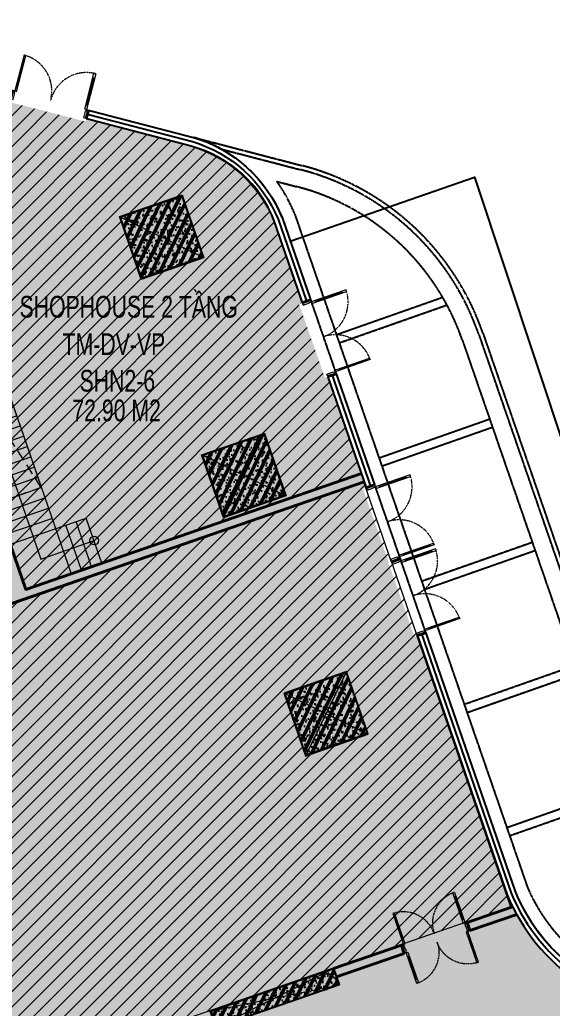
# Model space of a CAD drawing. Header units: millimetres. Extents: x -11451263 to 11578383104, y -507 to 1450429.
# Drawn here: x 11439670 to 11451929, y 1045347 to 1068090 of the extents above; entities that cross this region are included whole.
import ezdxf

# ---------------------------------------------------------------- set-up
doc = ezdxf.new("R2010")
doc.units = ezdxf.units.MM
doc.header["$MEASUREMENT"] = 0
for name, pattern in [('DASH', [0.35, 0.25, -0.1]), ('DASHED2', [0.375, 0.25, -0.125]), ('HIDDEN2', [0.1875, 0.125, -0.0625]), ('Xref_ST_MBDV Cot vach 30.7.2022$0$HIDDEN2', [0.1875, 0.125, -0.0625])]:
    doc.linetypes.add(name, pattern=pattern)
doc.layers.get('0').update_dxf_attribs({"linetype": 'CONTINUOUS', "lineweight": 13})
doc.layers.get('Defpoints').update_dxf_attribs({"color": 5, "linetype": 'CONTINUOUS', "lineweight": 13})
for name, color, linetype in [('A-GLAZ', 135, 'CONTINUOUS'), ('canopy', 2, 'DASH'), ('xref.asix of  podium$0$xref.asix of  podium$0$AUDIT_I_220805193045-5', 6, 'CONTINUOUS'), ('xref.asix of  podium$0$xref.asix of  podium$0$KC2-DIM', 251, 'CONTINUOUS'), ('xref.asix of  podium$0$xref.asix of  podium$0$KT-Net cot vach', 6, 'CONTINUOUS')]:
    doc.layers.add(name, color=color, linetype=linetype)
for name, color, linetype, lineweight in [('CUA', 37, 'CONTINUOUS', 13), ('D-building block', 8, 'CONTINUOUS', 13), ('DO DIEN TICH THONG THUY', 141, 'CONTINUOUS', 13), ('KAKA FIX', 2, 'CONTINUOUS', 13), ('KT-Chu viet', 255, 'CONTINUOUS', 20), ('KT-Chu viet 2', 6, 'CONTINUOUS', 20), ('KT-Kich thuoc', 159, 'CONTINUOUS', 18), ('KT-Net cat', 1, 'CONTINUOUS', 40), ('KT-Net thay', 7, 'CONTINUOUS', 25), ('KT-Net to mau', 159, 'CONTINUOUS', 18)]:
    doc.layers.add(name, color=color, linetype=linetype, lineweight=lineweight)
doc.styles.add('Xref_ST_MBDV Cot vach 30.7.2022$0$Arial', font='arial.ttf', dxfattribs={"width": 0.7})
pattern_1 = [(45, (0, 0), (-176.7766952966369, 176.7766952966369), [])]

# ---------------------------------------------------------------- blocks, each defined once
blk = doc.blocks.new('THANG SH')
at = {"layer": 'D-building block', "color": 3, "linetype": 'DASHED2', "ltscale": 1000}
for points in [[(-6640.500751799904, 1099.999999977648), (-2099.999999993481, -2.421438694000244e-08)], [(-2099.999999993481, 1099.999999977648), (-6640.500751800369, 2.980232238769531e-08)]]:
    blk.add_lwpolyline(points, dxfattribs=at)
blk.add_lwpolyline([(-6640.500751799904, 5.587935447692871e-09), (-6640.500751799438, 1099.999999955297), (-2099.999999993481, 1099.999999951571), (-2099.999999993015, -5.029141902923584e-08)], close=True, dxfattribs=at)
at = {"layer": 'Defpoints', "color": 252}
blk.add_line((6.05359673500061e-09, 1849.999999951571), (-4.656612873077393e-10, -3.725290298461914e-08), dxfattribs=at)
for points in [[(-6640.500751799438, 549.9999999776483), (-549.9999999925494, 549.9999999757856), (-549.9999999934807, 1849.999999947846)], [(-1099.999999993015, -4.470348358154297e-08), (-1099.999999992549, 1849.999999949709)], [(5.587935447692871e-09, 1849.999999951571), (-1099.999999993015, 1849.999999949709)], [(6.05359673500061e-09, 1599.999999951571), (-1099.999999993481, 1599.999999951571)], [(6.51925802230835e-09, 1349.999999951571), (-1099.999999993481, 1349.999999951571)], [(0, 1.862645149230957e-09), (-6640.500751799904, 8.734254341450418e-09), (-6640.500751799904, 1099.999999953434), (6.984919309616089e-09, 1099.999999953434)], [(-6390.500751799904, -4.842877388000488e-08), (-6390.500751799904, 1099.999999951571)], [(-6140.500751799438, -4.842877388000488e-08), (-6140.500751798972, 1099.999999953434)], [(-5890.500751798972, -4.842877388000488e-08), (-5890.500751798972, 1099.999999951571)], [(-5640.500751798972, -4.842877388000488e-08), (-5640.500751798972, 1099.999999953434)], [(-5390.500751798972, -4.656612873077393e-08), (-5390.500751798507, 1099.999999953434)], [(-5140.500751798507, -4.656612873077393e-08), (-5140.500751798507, 1099.999999951571)], [(-4849.999999996275, -4.656612873077393e-08), (-4849.999999996275, 1099.999999953434)], [(-4599.99999999674, -4.656612873077393e-08), (-4599.999999996275, 1099.999999951571)], [(-4349.999999996275, -4.656612873077393e-08), (-4349.999999996275, 1099.999999953434)], [(-4099.999999996275, -4.470348358154297e-08), (-4099.999999995809, 1099.999999953434)], [(-3849.999999995809, -4.470348358154297e-08), (-3849.999999995809, 1099.999999951571)], [(-3599.999999994878, -4.842877388000488e-08), (-3599.999999994412, 1099.999999953434)], [(-3349.999999994878, -4.842877388000488e-08), (-3349.999999994412, 1099.999999951571)], [(-3099.999999994412, -4.842877388000488e-08), (-3099.999999994412, 1099.999999951571)], [(-2849.999999994412, -4.842877388000488e-08), (-2849.999999994412, 1099.999999953434)], [(-2599.999999994412, -4.842877388000488e-08), (-2599.999999993946, 1099.999999951571)], [(-2349.999999993946, -4.842877388000488e-08), (-2349.999999993481, 1099.999999953434)], [(-2099.999999993481, -4.842877388000488e-08), (-2099.999999993481, 1099.999999953434)], [(-1849.999999993481, -4.842877388000488e-08), (-1849.999999993481, 1099.999999953434)], [(-1599.999999993481, -4.656612873077393e-08), (-1599.999999993481, 1099.999999953434)], [(-1349.999999993481, -4.656612873077393e-08), (-1349.999999992549, 1099.999999951571)]]:
    blk.add_lwpolyline(points, dxfattribs=at)
at = {"layer": 'Defpoints', "color": 252, "const_width": 50}
blk.add_lwpolyline([(-6520.500747120939, 699.0000000074506), (-6640.500751800835, 549.9999999757856), (-6520.500747121871, 400.9999999459833)], dxfattribs=at)
at = {"layer": 'Defpoints', "color": 252}
blk.add_circle((-549.9999999934807, 1849.999999945983), 100, dxfattribs=at)
blk = doc.blocks.new('*U137')
h = blk.add_hatch()
h.set_pattern_fill('VATLIEU04', color=250, scale=40, style=0, pattern_type=2)
h.set_pattern_definition([(49.99999999999999, (550, -550), (286.9040730403014, -25.10085399303804), [30, -330]), (355, (550, -550), (-55.50053344520001, 300.8768534800047), [24, -264]), (100.4514, (573.908672, -552.091736), (231.4037526856086, 275.7758168243814), [25.496076, -280.4568448]), (46.18420000000001, (550, -470), (426.8964194502578, -66.20760573160723), [45, -495]), (96.6356, (585.574698, -475.5173228), (373.8650822194813, 389.6471483601767), [38.2441152, -420.6852]), (351.1842, (550, -470), (373.8647780534509, 389.6474403701299), [36, -396]), (21, (590, -490), (238.7628208473847, -161.0475562661355), [30, -330]), (326.0000000000001, (590, -490), (97.32613276863269, 290.0600180187412), [24, -264]), (71.4514, (609.8968932, -503.4206424), (336.089051432596, 129.012198683981), [25.496076, -280.4568448]), (37.50000000000001, (550, -550), (4.863942126916267, 133.1575415325246), [0, -260.8, 0, -268, 0, -265]), (7.499999999999999, (550, -550), (105.2278149768594, 157.7646847529441), [0, -152.8, 0, -254.8, 0, -101]), (327.5, (460.8, -550), (213.5289744689636, -9.021948693751902), [0, -100, 0, -312, 0, -414]), (317.5, (420.8, -550), (233.2744677369545, 40.04199293292709), [0, -130, 0, -207.2, 0, -294]), (45, (550, -550), (-120.2081528017131, 120.2081528017131), []), (45, (550, -501), (-120.2081528017131, 120.2081528017131), [])])
h.paths.add_polyline_path([(-475, 475), (1025, 475), (1025, -1025), (-475, -1025)])
at = {"color": 6, "ltscale": 0.25}
blk.add_lwpolyline([(-475, 475), (1025, 475), (1025, -1025), (-475, -1025)], close=True, dxfattribs=at)
at = {"layer": 'Defpoints', "linetype": 'ByBlock', "ltscale": 30}
for p, q in [((1025, 475), (-475, -1025)), ((-475, 475), (1025, -1025))]:
    blk.add_line(p, q, dxfattribs=at)
blk = doc.blocks.new('*U97')
h = blk.add_hatch()
h.set_pattern_fill('VATLIEU04', color=250, scale=40, style=0, pattern_type=2)
h.set_pattern_definition([(49.99999999999999, (-549.9999999999709, 3049.999999999996), (286.9040730403014, -25.10085399303804), [30, -330]), (355, (-549.9999999999709, 3049.999999999996), (-55.50053344520001, 300.8768534800047), [24, -264]), (100.4514, (-526.0913279999709, 3047.908263999996), (231.4037526856086, 275.7758168243814), [25.496076, -280.4568448]), (46.18420000000001, (-549.9999999999709, 3129.999999999996), (426.8964194502578, -66.20760573160723), [45, -495]), (96.6356, (-514.4253019999708, 3124.482677199996), (373.8650822194813, 389.6471483601767), [38.2441152, -420.6852]), (351.1842, (-549.9999999999709, 3129.999999999996), (373.8647780534509, 389.6474403701299), [36, -396]), (21, (-509.9999999999709, 3109.999999999996), (238.7628208473847, -161.0475562661355), [30, -330]), (326.0000000000001, (-509.9999999999709, 3109.999999999996), (97.32613276863269, 290.0600180187412), [24, -264]), (71.4514, (-490.1031067999709, 3096.579357599996), (336.089051432596, 129.012198683981), [25.496076, -280.4568448]), (37.50000000000001, (-549.9999999999709, 3049.999999999996), (4.863942126916267, 133.1575415325246), [0, -260.8, 0, -268, 0, -265]), (7.499999999999999, (-549.9999999999709, 3049.999999999996), (105.2278149768594, 157.7646847529441), [0, -152.8, 0, -254.8, 0, -101]), (327.5, (-639.1999999999709, 3049.999999999996), (213.5289744689636, -9.021948693751902), [0, -100, 0, -312, 0, -414]), (317.5, (-679.1999999999709, 3049.999999999996), (233.2744677369545, 40.04199293292709), [0, -130, 0, -207.2, 0, -294]), (45, (-549.9999999999709, 3049.999999999996), (-120.2081528017131, 120.2081528017131), []), (45, (-549.9999999999709, 3098.999999999996), (-120.2081528017131, 120.2081528017131), [])])
h.paths.add_polyline_path([(-475, -474.9999999999998), (-75, -475.0000000000038), (-74.9999999999709, 2524.999999999996), (-474.9999999999709, 2525)])
at = {"color": 6, "ltscale": 0.25}
blk.add_lwpolyline([(-475, -474.9999999999998), (-75, -475.0000000000038), (-74.9999999999709, 2524.999999999996), (-474.9999999999709, 2525)], close=True, dxfattribs=at)
at = {"layer": 'Defpoints', "linetype": 'ByBlock', "ltscale": 30}
for p, q in [((-75, -475.0000000000038), (-474.9999999999709, 2525)), ((-475, -474.9999999999998), (-74.9999999999709, 2524.999999999996))]:
    blk.add_line(p, q, dxfattribs=at)
blk = doc.blocks.new('xref.asix of  podium$0$xref.asix of  podium$0$MBCot-PN-flat-22')
at = {"layer": 'xref.asix of  podium$0$xref.asix of  podium$0$AUDIT_I_220805193045-5', "linetype": 'ByBlock', "xscale": -0.9999999999999992, "rotation": 289.0471379532163}
blk.add_blockref('*U97', (59289.1498957742, -11929.35427856341), dxfattribs=at)
at = {"layer": 'xref.asix of  podium$0$xref.asix of  podium$0$KT-Net cot vach', "rotation": 19.04713795399666}
for p in [(57391.73533240333, 5823.38759151753), (59284.54175033607, 340.9352329254616), (61177.34815428592, -5141.517130494583)]:
    blk.add_blockref('*U137', p, dxfattribs=at)
blk = doc.blocks.new('*U224')
at = {"layer": 'CUA'}
for p, q in [((11448573.95029429, 1057547.541465543), (11448560.87231876, 1057585.343139528)), ((11447959.67309218, 1057335.024363236), (11447946.59511665, 1057372.826037221)), ((11447953.13410441, 1057353.925200228), (11448567.41130652, 1057566.442302536)), ((11448495.87008879, 1055785.155730141), (11449110.1472909, 1055997.672832449)), ((11449103.60830314, 1056016.573669441), (11449116.68627867, 1055978.771995456)), ((11448489.33110103, 1055804.056567133), (11448502.40907656, 1055766.254893149))]:
    blk.add_line(p, q, dxfattribs=at)
for points in [[(11447852.09093168, 1057340.131098397), (11447865.16890721, 1057302.329424412), (11448668.45447925, 1057580.236404367), (11448655.37650372, 1057618.038078352)], [(11447646.66485946, 1057321.969015258), (11447666.28182275, 1057265.266504281), (11447817.55875158, 1057317.602704371), (11447814.2892577, 1057327.053122867), (11447852.09093168, 1057340.131098397), (11447835.74346227, 1057387.383190878)], [(11448407.9048916, 1055733.559954325), (11448394.82691607, 1055771.361628309), (11449198.1124881, 1056049.268608265), (11449211.19046363, 1056011.46693428)], [(11448235.17375819, 1055620.893686224), (11448215.5567949, 1055677.596197201), (11448366.83372373, 1055729.932397291), (11448370.10321761, 1055720.481978795), (11448407.9048916, 1055733.559954325), (11448424.25236101, 1055686.307861844)]]:
    blk.add_lwpolyline(points, close=True, dxfattribs=at)
at = {"layer": 'CUA', "linetype": 'HIDDEN2'}
for centre, radius, start, end in [((11447852.09093168, 1057340.131098397), 849.9999998530715, 289.0837199699581, 19.08368072213561), ((11448407.90489159, 1055733.559954323), 849.9999998541882, 19.08375927693198, 109.0837199699581)]:
    blk.add_arc(centre, radius, start, end, dxfattribs=at)
blk = doc.blocks.new('KHHFG-flat-31')
blk.add_wipeout([(-691.3857346044242, 1754.6916093367624), (-390.7477117253778, 1858.5604318103144), (222.04389233886897, 165.83290352625772), (-93.99302482969642, 56.66393922874704)]).dxf.layer = 'KT-Kich thuoc'
at = {"layer": 'KT-Net cat'}
for p, q in [((-427.0205498952419, 1846.011376705486), (-616.0289198178798, 1780.621499057394)), ((161.4883489366621, 144.9360473926645), (-27.52002098597586, 79.5461697448045))]:
    blk.add_line(p, q, dxfattribs=at)
at = {"layer": 'CUA'}
blk.add_blockref('*U224', (-11448262.76520382, -1055541.368369722), dxfattribs=at)
blk = doc.blocks.new('*U228')
at = {"layer": 'CUA'}
for p, q in [((11448540.94318046, 1055652.570027019), (11449155.22038257, 1055865.087129327)), ((11449161.75937033, 1055846.186292334), (11449148.6813948, 1055883.987966319)), ((11448547.48216822, 1055633.669190027), (11448534.40419269, 1055671.470864012)), ((11449083.67916484, 1054083.800556932), (11449697.95636695, 1054296.31765924)), ((11449691.41737919, 1054315.218496232), (11449704.49535472, 1054277.416822247)), ((11449077.14017707, 1054102.701393924), (11449090.2181526, 1054064.89971994))]:
    blk.add_line(p, q, dxfattribs=at)
for points in [[(11448439.90000773, 1055638.775925188), (11448452.97798326, 1055600.974251203), (11449256.2635553, 1055878.881231159), (11449243.18557977, 1055916.682905143)], [(11448234.47393551, 1055620.613842049), (11448254.0908988, 1055563.911331072), (11448405.36782763, 1055616.247531162), (11448402.09833375, 1055625.697949658), (11448439.90000773, 1055638.775925188), (11448423.55253832, 1055686.028017669)], [(11448995.71396764, 1054032.204781116), (11448982.63599211, 1054070.0064551), (11449785.92156415, 1054347.913435056), (11449798.99953968, 1054310.111761071)], [(11448822.98283424, 1053919.538513015), (11448803.36587095, 1053976.241023992), (11448954.64279977, 1054028.577224082), (11448957.91229366, 1054019.126805586), (11448995.71396764, 1054032.204781116), (11449012.06143705, 1053984.952688635)]]:
    blk.add_lwpolyline(points, close=True, dxfattribs=at)
at = {"layer": 'CUA', "linetype": 'HIDDEN2'}
for centre, radius, start, end in [((11448439.90000773, 1055638.775925188), 849.9999998530715, 289.0837199699581, 19.08368072213561), ((11448995.71396764, 1054032.204781114), 849.9999998541882, 19.08375927693198, 109.0837199699581)]:
    blk.add_arc(centre, radius, start, end, dxfattribs=at)
blk = doc.blocks.new('KHHFG-flat-33')
blk.add_wipeout([(-691.3857346063015, 1754.6916093367624), (-390.7477117253778, 1858.560431812192), (222.04389233514368, 165.83290352625772), (-93.99302482969642, 56.66393922897987)]).dxf.layer = 'KT-Kich thuoc'
at = {"layer": 'KT-Net cat'}
for p, q in [((-427.0205498952419, 1846.011376705486), (-616.0289198178798, 1780.621499057394)), ((161.4883489366621, 144.9360473926645), (-27.52002098597586, 79.5461697448045))]:
    blk.add_line(p, q, dxfattribs=at)
at = {"layer": 'CUA'}
blk.add_blockref('*U228', (-11448850.57427987, -1053840.013196513), dxfattribs=at)
blk = doc.blocks.new('*U238')
at = {"layer": 'CUA'}
for p, q in [((11446479.86914894, 1061612.373414502), (11447094.14635105, 1061824.890516809)), ((11447100.68533882, 1061805.989679817), (11447087.60736329, 1061843.791353802)), ((11446486.4081367, 1061593.472577509), (11446473.33016117, 1061631.274251494)), ((11447022.60513332, 1060043.603944414), (11447636.88233543, 1060256.121046722)), ((11447630.34334767, 1060275.021883714), (11447643.4213232, 1060237.220209729)), ((11447016.06614556, 1060062.504781407), (11447029.14412109, 1060024.703107422))]:
    blk.add_line(p, q, dxfattribs=at)
for points in [[(11446378.82597621, 1061598.57931267), (11446391.90395174, 1061560.777638685), (11447195.18952378, 1061838.684618641), (11447182.11154825, 1061876.486292626)], [(11446173.39990399, 1061580.417229532), (11446193.01686728, 1061523.714718555), (11446344.29379611, 1061576.050918645), (11446341.02430223, 1061585.501337141), (11446378.82597621, 1061598.57931267), (11446362.4785068, 1061645.831405151)], [(11446934.63993612, 1059992.008168598), (11446921.56196059, 1060029.809842583), (11447724.84753263, 1060307.716822538), (11447737.92550816, 1060269.915148553)], [(11446761.90880272, 1059879.341900498), (11446742.29183943, 1059936.044411475), (11446893.56876826, 1059988.380611565), (11446896.83826214, 1059978.930193068), (11446934.63993612, 1059992.008168598), (11446950.98740554, 1059944.756076117)]]:
    blk.add_lwpolyline(points, close=True, dxfattribs=at)
at = {"layer": 'CUA', "linetype": 'HIDDEN2'}
for centre, radius, start, end in [((11446378.82597621, 1061598.57931267), 849.9999998530715, 289.0837199699581, 19.08368072213561), ((11446934.63993612, 1059992.008168596), 849.9999998541882, 19.08375927693198, 109.0837199699581)]:
    blk.add_arc(centre, radius, start, end, dxfattribs=at)
blk = doc.blocks.new('KHHFG-flat-38')
blk.add_wipeout([(-691.3857346063015, 1754.6916093367624), (-390.74771172724047, 1858.560431812192), (222.04389233514368, 165.83290352625772), (-93.99302482969642, 56.66393922897987)]).dxf.layer = 'KT-Kich thuoc'
at = {"layer": 'KT-Net cat'}
for p, q in [((-427.0205498952419, 1846.011376705486), (-616.0289198178798, 1780.621499057394)), ((161.4883489366621, 144.9360473926645), (-27.52002098597586, 79.5461697448045))]:
    blk.add_line(p, q, dxfattribs=at)
at = {"layer": 'CUA'}
blk.add_blockref('*U238', (-11446789.50024835, -1059799.816583995), dxfattribs=at)
blk = doc.blocks.new('*U323')
for p, q in [((-601.0340517416276, -263.3592007641102), (-611.9110063018976, -224.866450024603)), ((-77.19720636829494, -94.55470019481245), (-606.4725290217626, -244.1128253943565)), ((-71.75872908815998, -113.801075564566), (-82.63568364843005, -75.30832482505897)), ((319.8116350732238, -1499.540102157311), (-209.4636875802439, -1649.098227356855)), ((314.3731577930887, -1480.293726787558), (325.2501123533588, -1518.786477527065)), ((-214.902164860379, -1629.851851987102), (-204.025210300109, -1668.344602726609))]:
    blk.add_line(p, q)
for points in [[(96.23187684923934, 27.19238640080842), (112.5473086896445, -30.54673970845217), (54.80818257991214, -46.86217154899052), (52.08894393984467, -37.23898386411375), (13.59619320033755, -48.11593842438378), (0, 0)], [(13.59619320033755, -48.11593842438378), (24.47314776060762, -86.60868916389079), (-697.2659285903953, -290.5515871647854), (-708.1428831506653, -252.058836425278)], [(421.4819892021264, -1491.59409112639), (410.6050346418565, -1453.101340386882), (-311.1340417091466, -1657.044238387777), (-300.2570871488766, -1695.536989127284)], [(531.3100592517035, -1512.517643149965), (514.9946274112986, -1454.778517040704), (457.2555013015661, -1471.093948881243), (459.9747399416336, -1480.71713656612), (421.4819892021264, -1491.59409112639), (435.0781824024639, -1539.710029550773)]]:
    blk.add_lwpolyline(points, close=True)
at = {"linetype": 'Xref_ST_MBDV Cot vach 30.7.2022$0$HIDDEN2', "ltscale": 200}
for centre, radius, start, end in [((13.5961932005891, -48.11593842410637), 749.9999999851688, 195.7788193628892, 285.7787800951418), ((421.481989203716, -1491.594091127199), 749.999999986154, 105.7787800951419, 195.7787408273867)]:
    blk.add_arc(centre, radius, start, end, dxfattribs=at)
blk = doc.blocks.new('jghhjkghjkgj')
at = {"true_color": 0xf28888}
h = blk.add_hatch(color=11, dxfattribs=at)
h.dxf.hatch_style = 1
edge = h.paths.add_edge_path()
edge.add_line((11403961.90309035, 1048892.26777932), (11405710.61354396, 1049496.006791222))
edge.add_line((11405710.61354396, 1049496.006791222), (11408224.15242749, 1042215.622992323))
edge.add_line((11408224.15242749, 1042215.622992323), (11400577.78147976, 1039575.72773049))
edge.add_arc((11398745.13558727, 1045138.074283159), 5856.474207171867, 244.4622930393188, 288.2356829216565, ccw=False)
edge.add_arc((11436797.52144671, 1084934.415708308), 60652.85856034469, 224.5120973116476, 228.0095873666508, ccw=False)
edge.add_arc((11431002.69622074, 1079604.000773733), 52784.26186654899, 216.1300169284065, 224.795826820208, ccw=False)
edge.add_line((11388369.84572073, 1048481.366581889), (11384647.52627568, 1053969.834133534))
edge.add_arc((11387825.31831517, 1054695.709248949), 3259.640613539076, 105.52673416934661, 192.8668219587496, ccw=False)
edge.add_line((11386952.75171604, 1057836.391413628), (11416370.1802533, 1067978.348698285))
edge.add_arc((11428750.05599329, 1032069.687316697), 37982.80249738275, 104.3521100977159, 109.0221531273263, ccw=False)
edge.add_arc((11424646.73582796, 1048106.700310776), 21429.16174522462, 81.54525537033811, 104.3521100977182, ccw=False)
edge.add_line((11427797.42660182, 1069302.97641651), (11443616.5113984, 1065191.577135443))
edge.add_arc((11442917.81491306, 1062503.261505412), 2777.628071806724, 20.29044045485051, 75.4310857702688, ccw=False)
edge.add_line((11445523.08229189, 1063466.485046504), (11447601.05638816, 1057460.138766192))
edge.add_line((11447601.05638816, 1057460.138766192), (11437230.69785909, 1053879.791882989))
edge.add_line((11437230.69785909, 1053879.791882989), (11434313.16518722, 1062330.330527205))
edge.add_line((11434313.16518722, 1062330.330527205), (11428545.40373481, 1060344.656966914))
edge.add_line((11428545.40373481, 1060344.656966913), (11422779.37186109, 1058353.945248582))
edge.add_line((11422779.37186109, 1058353.945248582), (11422845.5055737, 1058162.391096265))
edge.add_line((11422845.5055737, 1058162.391096265), (11419195.25955339, 1056902.150488165))
edge.add_line((11419195.25955339, 1056902.150488165), (11418348.1959274, 1056609.703356331))
edge.add_line((11418348.1959274, 1056609.703356331), (11416693.8634448, 1056038.548162327))
edge.add_line((11416693.8634448, 1056038.548162328), (11413085.79511564, 1054792.869323159))
edge.add_line((11413085.79511564, 1054792.869323159), (11413020.5262329, 1054981.918523721))
edge.add_line((11413020.5262329, 1054981.918523721), (11406309.24835958, 1052664.862396218))
edge.add_line((11406309.24835958, 1052664.862396218), (11406374.51755381, 1052475.812293464))
edge.add_line((11406374.51755381, 1052475.812293464), (11403113.40366536, 1051349.918825686))
edge.add_line((11403113.40366536, 1051349.918825686), (11403961.90309035, 1048892.26777932))
at = {"true_color": 0x93e6c6}
h = blk.add_hatch(color=111, dxfattribs=at)
h.dxf.hatch_style = 1
edge = h.paths.add_edge_path()
edge.add_line((11420665.34617715, 1047209.882184248), (11420627.0198351, 1046737.039440222))
edge.add_line((11420627.0198351, 1046737.039440222), (11420555.11735718, 1045834.29335869))
edge.add_arc((11420539.18812136, 1034072.541282242), 11761.76286312525, 28.674925205226316, 89.92240293626242, ccw=False)
edge.add_line((11430858.44420531, 1039716.300625292), (11431846.39290526, 1040058.618995413))
edge.add_line((11431846.39290526, 1040058.618995413), (11442618.08432915, 1043790.946242613))
edge.add_line((11442618.08432915, 1043790.946242613), (11443599.04307722, 1044106.122740515))
edge.add_line((11443599.04307722, 1044106.122740515), (11445650.15752504, 1044814.266165571))
edge.add_line((11445650.15752504, 1044814.266165571), (11445924.43929978, 1044019.805259973))
edge.add_line((11445924.43929978, 1044019.805259973), (11449043.7437544, 1045096.739177929))
edge.add_line((11449043.7437544, 1045096.739177929), (11449908.54899499, 1042591.858865889))
edge.add_line((11449908.54899499, 1042591.858865889), (11449435.94962094, 1042428.694811801))
edge.add_line((11449435.94962094, 1042428.694811801), (11450046.81770679, 1040659.3352269))
edge.add_line((11450046.81770679, 1040659.3352269), (11451833.09404434, 1040659.335226901))
edge.add_line((11451833.09404434, 1040659.335226901), (11451833.10186881, 1032959.335226136))
edge.add_line((11451833.10186881, 1032959.335226136), (11454833.10186806, 1032959.335226136))
edge.add_line((11454833.10186806, 1032959.335226136), (11454833.10186881, 1043459.335226903))
edge.add_line((11454833.10186881, 1043459.335226903), (11457983.10186881, 1043459.335226903))
edge.add_line((11457983.10186881, 1043459.335226903), (11457983.08678705, 1045159.320591468))
edge.add_line((11457983.08678705, 1045159.320591468), (11454935.61559436, 1045159.336010444))
edge.add_arc((11455108.64900212, 1049735.161953887), 4579.09637645701, 202.8297763266191, 267.8344100927352, ccw=False)
edge.add_line((11450888.27153881, 1047958.497187512), (11447601.05328171, 1057460.138691272))
edge.add_line((11447601.05328171, 1057460.138691272), (11441999.28549394, 1055526.137843724))
edge.add_line((11441999.28549394, 1055526.137843724), (11438932.14856026, 1054467.214554804))
edge.add_line((11438932.14856026, 1054467.214554804), (11431464.6703579, 1051889.081693271))
edge.add_line((11431464.6703579, 1051889.081693271), (11428612.24178358, 1060150.513312586))
edge.add_line((11428612.24178358, 1060150.513312586), (11425776.65565228, 1059171.532506769))
edge.add_line((11425776.65565228, 1059171.53250677), (11428353.90306842, 1051706.580273164))
edge.add_line((11428353.90306842, 1051706.580273164), (11425423.63876334, 1050694.911985658))
edge.add_line((11425423.63876334, 1050694.911985658), (11422485.40206504, 1049673.514908576))
edge.add_arc((11423650.2071781, 1046908.875863671), 3000.000000000176, 112.8467952194632, 174.2415130644879)
at = {"elevation": 3.131082881101363e-10}
for points in [[(11386952.75171604, 1057836.391413628), (11416370.1802533, 1067978.348698285, -0.02037972752601731), (11419334.87043038, 1068867.072636458, -0.099843476930148), (11427797.42660182, 1069302.97641651), (11443616.5113984, 1065191.577135443, -0.2453489675317921), (11445523.08229189, 1063466.485046504), (11447601.05638816, 1057460.138766192), (11437230.69785909, 1053879.791882989), (11434313.16518722, 1062330.330527205), (11428545.40373481, 1060344.656966913), (11422779.37186109, 1058353.945248582), (11422845.5055737, 1058162.391096265), (11419195.25955339, 1056902.150488165), (11418348.1959274, 1056609.703356331), (11416693.8634448, 1056038.548162328), (11413085.79511564, 1054792.869323159), (11413020.5262329, 1054981.918523721), (11406309.24835958, 1052664.862396218), (11406374.51755381, 1052475.812293464), (11403113.40366536, 1051349.918825686)], [(11454935.61559436, 1045159.336010444, -0.2914953560425002), (11450888.27153881, 1047958.497187512), (11447601.05328171, 1057460.138691272), (11441999.28549394, 1055526.137843724), (11438932.14856026, 1054467.214554804), (11431464.6703579, 1051889.081693271), (11428612.24178358, 1060150.513312586), (11425776.65565228, 1059171.53250677), (11428353.90306842, 1051706.580273164), (11425423.63876334, 1050694.911985658), (11422485.40206504, 1049673.514908575, 0.2744824578280824), (11420665.34617715, 1047209.882184248), (11420627.0198351, 1046737.039440222), (11420555.11735718, 1045834.29335869, -0.2737917202970089), (11430858.44420531, 1039716.300625292)]]:
    blk.add_lwpolyline(points, format="xyb", dxfattribs=at)
blk = doc.blocks.new('khgklh')
at = {"layer": 'canopy', "ltscale": 5}
for p, q in [((22334.32435317896, -34958.03837681469, -0.002397642729168218), (24782.03463972732, -34097.9492529342, -0.002397642729168218)), ((22399.71499500982, -35147.04895559791, -0.002397642729168218), (24881.30788382702, -34275.05398736103, -0.002397642729168218)), ((23315.18398063816, -37793.19705855846, -0.002397642729168218), (25862.52917469293, -36898.09770459682, -0.002397642729168218)), ((23380.57462246902, -37982.20763734169, -0.002397642729168218), (25927.91981652379, -37087.10828337958, -0.002397642729168218)), ((24296.04360809736, -40628.35574030317, -0.002397642729168218), (26843.38880215026, -39733.25638634153, -0.002397642729168218)), ((24361.43424992822, -40817.36631908594, -0.002397642729168218), (26908.77944398113, -39922.26696512429, -0.002397642729168218)), ((25276.90323555842, -43463.51442204602, -0.002397642729168218), (27824.2484296076, -42568.4150680867, -0.002397642729168218)), ((25342.29387738928, -43652.52500082972, -0.002397642729168218), (27889.63907143846, -42757.42564686947, -0.002397642729168218)), ((26257.76286301762, -46298.67310379026, -0.002397642729168218), (28805.1080570668, -45403.57374983048, -0.002397642729168218)), ((26323.15350484848, -46487.68368257396, -0.002397642729168218), (28876.51770297252, -45590.46933977306, -0.002397642729168218))]:
    blk.add_line(p, q, dxfattribs=at)
at = {"layer": 'canopy', "ltscale": 5, "elevation": -0.000390093371837867}
for points in [[(19045.48237139918, -30418.85341841867, -0.2272385897093034), (21085.51649207622, -32265.95292707533), (26450.37127753347, -47772.97778105375, 0.2908633368540378), (30314.69158861227, -50443.77889962576), (50708.34043556824, -50442.84397452872)], [(19045.48238175176, -30418.85342110833), (21544.06401500478, -31068.23781049484, -0.2509385027004379), (25705.04936557636, -34913.61621165276), (29294.21744739637, -45288.04774350068)], [(19687.0151718054, -30688.91081477283), (21518.90958587825, -31165.02238930436, -0.2509385027004136), (25610.545180602, -34946.31115044234), (29199.71326243505, -45320.74268232426)], [(20965.13765138388, -31434.38537503872, -0.05972579019755635), (21366.39038236067, -32160.24109380646), (26730.54548132606, -47665.24351544806, 0.2898295105465972), (30320.5859976355, -50143.77862908773), (50208.39540595375, -50142.86689366063)], [(20965.13765138388, -31434.38537503872), (21418.29186937027, -31552.16070454149, -0.2509385027004823), (25232.52844070829, -35077.09090560069), (28821.69652258791, -45451.52243761858)]]:
    blk.add_lwpolyline(points, format="xyb", dxfattribs=at)

msp = doc.modelspace()

# ---------------------------------------------------------------- hatches: boundary and pattern name
at = {"layer": 'DO DIEN TICH THONG THUY'}
h = msp.add_hatch(dxfattribs=at)
h.set_pattern_fill('ANSI31', color=256, scale=2000)
h.set_pattern_definition(pattern_1)
h.paths.add_polyline_path([(11441964.95033963, 1063562.602622385), (11443411.1834618, 1064061.911901617), (11443910.49274104, 1062615.678779445), (11442464.25961886, 1062116.369500211)], flags=16)
h.paths.add_polyline_path([(11443857.75675756, 1058080.150263793), (11445303.98987974, 1058579.459543025), (11445803.29915897, 1057133.226420853), (11444357.0660368, 1056633.917141619)], flags=16)
edge = h.paths.add_edge_path()
edge.add_line((11447530.76193257, 1057663.323691409), (11439821.41028286, 1055001.684458668))
edge.add_line((11439821.41028286, 1055001.684458668), (11437207.05997036, 1062574.065289712))
edge.add_line((11437207.05997036, 1062574.065289712), (11438311.52142825, 1066570.351508585))
edge.add_line((11438311.52142825, 1066570.351508585), (11443616.51242097, 1065191.577930087))
edge.add_arc((11442763.06415089, 1062332.230706788), 2983.997401654608, 22.340660100202513, 73.38086612490957, ccw=False)
edge.add_line((11445523.08331446, 1063466.485841148), (11447530.76193257, 1057663.323691409))

# ---------------------------------------------------------------- linework, layer by layer
at = {"layer": 'A-GLAZ'}
for points in [[(11416302.80702422, 1068166.673851891, -0.120579583671019), (11427835.17267752, 1069499.811716929), (11443670.22871258, 1065384.261491652, -0.2272385897093211), (11445710.26283326, 1063537.161982995), (11451075.11761872, 1048030.137129016, 0.2908633368540378), (11454939.4379298, 1045359.336010444), (11475233.10290388, 1045359.336010444)], [(11438323.64374049, 1066670.523150344), (11443643.38438473, 1065287.916119567, -0.2268593763515339), (11445616.66565393, 1063501.84535926), (11450981.70062032, 1047994.299695245, 0.2911846127893478), (11454937.51609002, 1045259.336010444), (11475133.10290388, 1045259.336010444)], [(11438297.0020274, 1066574.125118435), (11443616.51242097, 1065191.577930087, -0.226461319784536), (11445523.08331446, 1063466.485841148), (11450888.27153881, 1047958.497187512, 0.2914953560427168), (11454935.61559436, 1045159.336010444), (11475033.10290388, 1045159.336010444)]]:
    msp.add_lwpolyline(points, format="xyb", dxfattribs=at)
at = {"layer": 'DO DIEN TICH THONG THUY'}
msp.add_lwpolyline([(11447530.76193257, 1057663.323691409), (11439821.41028286, 1055001.684458668), (11437207.05997036, 1062574.065289712), (11438311.52142825, 1066570.351508585), (11443616.51242097, 1065191.577930087, -0.2264613197840437), (11445523.08331446, 1063466.485841148)], format="xyb", close=True, dxfattribs=at)
for points in [[(11441964.95033963, 1063562.602622385), (11443411.1834618, 1064061.911901617), (11443910.49274104, 1062615.678779445), (11442464.25961886, 1062116.369500211)], [(11443857.75675756, 1058080.150263793), (11445303.98987974, 1058579.459543025), (11445803.29915897, 1057133.226420853), (11444357.0660368, 1056633.917141619)]]:
    msp.add_lwpolyline(points, close=True, dxfattribs=at)
at = {"layer": 'KT-Net cat'}
for p, q in [((11449968.74720435, 1047320.352599883), (11451015.73724233, 1047681.823951643)), ((11450034.01639122, 1047131.302518568), (11451110.48040801, 1047502.949706369)), ((11449968.74720436, 1047320.352599834), (11450034.01639124, 1047131.30251852)), ((11446896.68033308, 1046259.72726022), (11448456.34655383, 1046798.199104899)), ((11448456.34655385, 1046798.199104851), (11448521.61574072, 1046609.149023536)), ((11446961.94951995, 1046070.677178906), (11448521.61574071, 1046609.149023584))]:
    msp.add_line(p, q, dxfattribs=at)
at = {"layer": 'KT-Net thay'}
msp.add_lwpolyline([(11445896.23381728, 1062999.615900847), (11450143.08278994, 1064468.867949429), (11454337.16701811, 1051836.080936377, 0.2465730965828214), (11456964.88722056, 1050441.162696568), (11478483.08677676, 1050441.162696568), (11478483.08677676, 1045359.321379489)], format="xyb", dxfattribs=at)

# ---------------------------------------------------------------- block references
at = {"layer": 'CUA', "rotation": 273.2683712307262}
msp.add_blockref('*U323', (11449968.74720436, 1047320.352599834, 1.283785373958522e-08), dxfattribs=at)
at = {"layer": 'CUA', "xscale": -1, "rotation": 304.8259180550934}
msp.add_blockref('*U323', (11450034.01732048, 1047131.299898402, 1.28731453042174e-08), dxfattribs=at)
at = {"layer": 'KAKA FIX', "rotation": 289.0471379542168}
msp.add_blockref('THANG SH', (11439812.12671577, 1054982.610513553), dxfattribs=at)
at = {"layer": 'KT-Net to mau'}
msp.add_blockref('jghhjkghjkgj', (-0.0001486800611019135, 0.003101942013017833, 4.458499265995849e-05), dxfattribs=at)
at = {"layer": 'xref.asix of  podium$0$xref.asix of  podium$0$KC2-DIM'}
msp.add_blockref('xref.asix of  podium$0$xref.asix of  podium$0$MBCot-PN-flat-22', (11385196.29721421, 1057435.951839337), dxfattribs=at)

# ---------------------------------------------------------------- texts
at = {"layer": 'KT-Chu viet', "char_height": 500, "width": 5339.45268739584, "attachment_point": 2, "style": 'Xref_ST_MBDV Cot vach 30.7.2022$0$Arial'}
for s, insert in [('TM-DV-VP ', (11441838.51552504, 1060876.776532419)), ('72.90 M2', (11441899.64036125, 1059352.235209564))]:
    msp.add_mtext(s, dxfattribs=dict(at, insert=insert))
at = {"layer": 'KT-Chu viet', "color": 124, "insert": (11441916.86320259, 1060034.718646324), "char_height": 500, "width": 5339.45268739584, "attachment_point": 2, "style": 'Xref_ST_MBDV Cot vach 30.7.2022$0$Arial'}
msp.add_mtext('SHN2-6', dxfattribs=at)
at = {"layer": 'KT-Chu viet 2', "insert": (11442178.4258267, 1061737.220405169), "char_height": 500, "width": 5339.45268739584, "attachment_point": 2, "style": 'Xref_ST_MBDV Cot vach 30.7.2022$0$Arial'}
msp.add_mtext('SHOPHOUSE 2 TẦNG', dxfattribs=at)

# ---------------------------------------------------------------- next in the draw order: block references
at = {"layer": 'KT-Net cat'}
for name, p in [('KHHFG-flat-38', (11446789.50024835, 1059799.816583995)), ('KHHFG-flat-31', (11448262.76520382, 1055541.368369722))]:
    msp.add_blockref(name, p, dxfattribs=at)

# ---------------------------------------------------------------- next in the draw order: linework, layer by layer
msp.add_line((11439499.29573345, 1054663.022056258), (11447601.05328171, 1057460.138691272), dxfattribs=at)
msp.add_lwpolyline([(11436690.26603572, 1061511.244001953), (11438156.69294487, 1066817.234180416), (11438350.28522587, 1066766.920358352), (11437191.36138421, 1062573.572239131), (11439812.12671577, 1054982.610513554), (11447535.78409485, 1057649.188772591)], dxfattribs=at)

# ---------------------------------------------------------------- next in the draw order: block references
msp.add_blockref('KHHFG-flat-33', (11448850.57427987, 1053840.013196513), dxfattribs=at)

# ---------------------------------------------------------------- next in the draw order: block references
at = {"layer": 'KT-Net cat', "rotation": 56.31710750902914}
msp.add_blockref('KHHFG-flat-38', (11441282.84391925, 1065797.092386931), dxfattribs=at)

# ---------------------------------------------------------------- next in the draw order: block references
at = {"layer": 'KT-Net thay'}
msp.add_blockref('khgklh', (11424624.74619251, 1095803.118012011, 4.458557435840575e-05), dxfattribs=at)

# ---------------------------------------------------------------- next in the draw order: hatches: boundary and pattern name
at = {"layer": 'DO DIEN TICH THONG THUY'}
h = msp.add_hatch(dxfattribs=at)
h.set_pattern_fill('ANSI31', color=256, scale=2000)
h.set_pattern_definition(pattern_1)
h.paths.add_polyline_path([(11445746.8335596, 1052596.410248968), (11446246.14283573, 1051150.177136151), (11447692.37594856, 1051649.48641216), (11447193.0666693, 1053095.719534426)], flags=16)
h.paths.add_polyline_path([(11437097.79248558, 1049610.345002287), (11437597.10176171, 1048164.11188947), (11439043.33487455, 1048663.421165479), (11438544.02559528, 1050109.654287744)], flags=16)
h.paths.add_polyline_path([(11429444.99365325, 1046968.230525373), (11429944.30292938, 1045521.997412556), (11431390.53604221, 1046021.306688565), (11430891.22676295, 1047467.53981083)], flags=16)
edge = h.paths.add_edge_path()
edge.add_arc((11420539.18812135, 1034072.541282242), 11776.7628631257, 29.73094968226357, 89.84349345905673)
edge.add_line((11420571.35695024, 1045849.260209888), (11420641.97164882, 1046735.838034321))
edge.add_line((11420641.97164882, 1046735.838034321), (11420680.28523676, 1047208.523427251))
edge.add_arc((11423650.2071781, 1046908.875863672), 2984.999999998171, 112.85602851880569, 174.2386911395925, ccw=False)
edge.add_line((11422490.78280763, 1049659.504906122), (11425428.54898127, 1050680.738418265))
edge.add_line((11425428.54898127, 1050680.738418265), (11428345.05876566, 1051687.65798315))
edge.add_line((11428345.05876566, 1051687.65798315), (11428346.00952582, 1051685.161649561))
edge.add_line((11428346.00952582, 1051685.161649561), (11431181.15813558, 1052663.991401884))
edge.add_line((11431181.15813558, 1052663.991401884), (11431455.38853356, 1051870.008349868))
edge.add_line((11431455.38853356, 1051870.008349868), (11438937.04374924, 1054453.035798696))
edge.add_line((11438937.04374924, 1054453.035798696), (11442004.18068296, 1055511.959087627))
edge.add_line((11442004.18068296, 1055511.959087627), (11447591.77876947, 1057441.0678698))
edge.add_line((11447591.77876947, 1057441.0678698), (11450968.29464907, 1047681.313296042))
edge.add_line((11450968.29464907, 1047681.313296042), (11440620.05195405, 1044108.601869262))
edge.add_line((11440620.05195405, 1044108.601869262), (11440440.5616897, 1044628.489594584))
edge.add_line((11440440.5616897, 1044628.489594584), (11438994.32856754, 1044129.180315355))
edge.add_line((11438994.32856754, 1044129.180315355), (11439418.57828137, 1042900.354785623))
edge.add_line((11439418.57828137, 1042900.354785623), (11433208.28289554, 1040756.261924397))
edge.add_line((11433208.28289554, 1040756.261924397), (11432784.03318141, 1041985.087452318))
edge.add_line((11432784.03318141, 1041985.087452318), (11431337.80005913, 1041485.778173048))
edge.add_line((11431337.80005913, 1041485.778173048), (11431762.0497829, 1040256.952647441))
edge.add_line((11431762.0497829, 1040256.952647441), (11430765.70213, 1039912.96547619))

# ---------------------------------------------------------------- next in the draw order: linework, layer by layer
msp.add_lwpolyline([(11430765.70213, 1039912.96547619, 0.268475583471597), (11420571.35695024, 1045849.260209888), (11420641.97164882, 1046735.838034321), (11420680.28523676, 1047208.523427251, -0.2744258948262033), (11422490.78280763, 1049659.504906122), (11425428.54898127, 1050680.738418265), (11428345.05876566, 1051687.65798315), (11428346.00952582, 1051685.161649561), (11431181.15813558, 1052663.991401884), (11431455.38853356, 1051870.008349868), (11438937.04374924, 1054453.035798696), (11442004.18068296, 1055511.959087627), (11447591.77876947, 1057441.0678698), (11450968.29464907, 1047681.313296042), (11440620.05195405, 1044108.601869262), (11440440.5616897, 1044628.489594584), (11438994.32856754, 1044129.180315355), (11439418.57828137, 1042900.354785623), (11433208.28289554, 1040756.261924397), (11432784.03318141, 1041985.087452318), (11431337.80005913, 1041485.778173048), (11431762.0497829, 1040256.952647441)], format="xyb", close=True, dxfattribs=at)
msp.add_lwpolyline([(11445746.8335596, 1052596.410248968), (11446246.14283573, 1051150.177136151), (11447692.37594856, 1051649.48641216), (11447193.0666693, 1053095.719534426)], close=True, dxfattribs=at)

doc.saveas('drawing.dxf')
